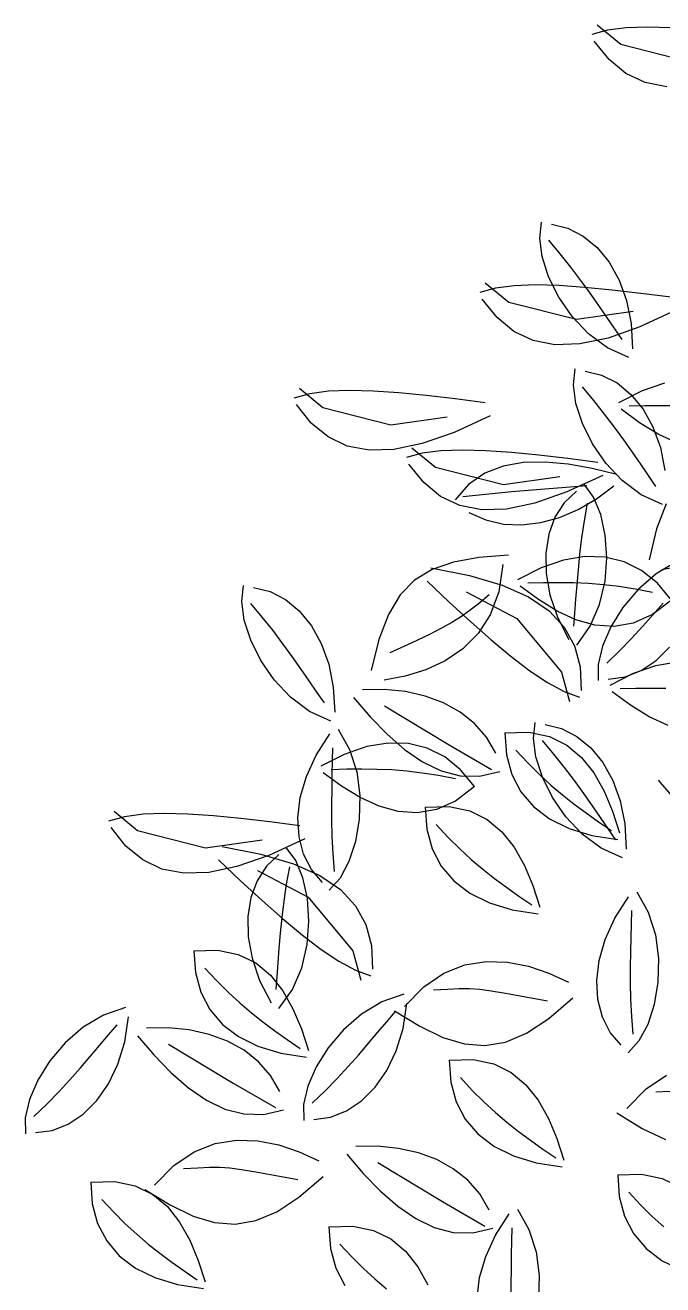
# Model space of a CAD drawing. Header units: millimetres. Extents: x 12377 to 30673, y 89761 to 101952.
# Drawn here: x 26075.7 to 26196.9, y 95154.4 to 95393.7 of the extents above; entities that cross this region are included whole.
import ezdxf

# ---------------------------------------------------------------- set-up
doc = ezdxf.new("R2010")
doc.units = ezdxf.units.MM

# ---------------------------------------------------------------- blocks, each defined once
blk = doc.blocks.new('A$C39D603B2')
for p, q in [((408.5, 2492.22), (399.14, 2489.64)), ((416.33, 2483.84), (402.38, 2495.25)), ((419.57, 2493.67), (408.5, 2492.22)), ((432.19, 2494.14), (419.57, 2493.67)), ((446.2, 2493.77), (432.19, 2494.14)), ((409.39, 2474.8), (400.59, 2485.8)), ((456.62, 2473.57), (416.33, 2483.84)), ((419.39, 2466.56), (409.39, 2474.8)), ((430.78, 2461.15), (419.39, 2466.56)), ((443.77, 2458.64), (430.78, 2461.15)), ((368.19, 2368.87), (369.28, 2378.36)), ((375.13, 2377.06), (384.93, 2374.71)), ((384.93, 2374.71), (394.06, 2370.04)), ((369.67, 2357.82), (368.19, 2368.87)), ((373.33, 2367.61), (380.17, 2359.49)), ((394.06, 2370.04), (402.31, 2363.24)), ((373.5, 2345.92), (369.67, 2357.82)), ((380.17, 2359.49), (386.51, 2351.53)), ((402.31, 2363.24), (409.49, 2354.47)), ((386.51, 2351.53), (392.4, 2343.74)), ((409.49, 2354.47), (415.38, 2343.9)), ((349.79, 2330.69), (335.85, 2342.11)), ((365.66, 2341), (353.04, 2340.53)), ((379.67, 2340.63), (365.66, 2341)), ((379.49, 2333.84), (373.5, 2345.92)), ((392.4, 2343.74), (397.9, 2336.17)), ((415.38, 2343.9), (419.79, 2331.7)), ((341.96, 2339.07), (332.61, 2336.5)), ((353.04, 2340.53), (341.96, 2339.07)), ((387.44, 2322.3), (379.49, 2333.84)), ((394.89, 2339.57), (379.67, 2340.63)), ((411.16, 2337.97), (394.89, 2339.57)), ((397.9, 2336.17), (403.06, 2328.84)), ((428.31, 2335.95), (411.16, 2337.97)), ((446.18, 2333.67), (428.31, 2335.95)), ((342.86, 2321.66), (334.05, 2332.66)), ((390.09, 2320.43), (349.79, 2330.69)), ((403.06, 2328.84), (407.92, 2321.79)), ((419.79, 2331.7), (422.52, 2318.04)), ((352.85, 2313.42), (342.86, 2321.66)), ((397.15, 2311.99), (387.44, 2322.3)), ((423.66, 2325.18), (390.09, 2320.43)), ((407.92, 2321.79), (412.55, 2315.03)), ((449.07, 2325.98), (427.73, 2316.13)), ((364.25, 2308.01), (352.85, 2313.42)), ((408.42, 2303.61), (397.15, 2311.99)), ((427.73, 2316.13), (408.78, 2309.49)), ((412.55, 2315.03), (416.99, 2308.6)), ((422.52, 2318.04), (423.35, 2303.1)), ((377.24, 2305.5), (364.25, 2308.01)), ((392.01, 2305.96), (377.24, 2305.5)), ((408.78, 2309.49), (392.01, 2305.96)), ((421.05, 2297.84), (408.42, 2303.61)), ((388.24, 2281.69), (389.32, 2291.19)), ((395.17, 2289.88), (404.98, 2287.53)), ((389.71, 2270.65), (388.24, 2281.69)), ((404.98, 2287.53), (414.11, 2282.87)), ((414.11, 2282.87), (422.36, 2276.06)), ((442.33, 2282.67), (428.98, 2278.08)), ((231.63, 2276.44), (222.27, 2273.87)), ((239.46, 2268.06), (225.51, 2279.48)), ((242.7, 2277.89), (231.63, 2276.44)), ((255.33, 2278.37), (242.7, 2277.89)), ((269.33, 2278), (255.33, 2278.37)), ((284.55, 2276.94), (269.33, 2278)), ((300.82, 2275.33), (284.55, 2276.94)), ((317.98, 2273.32), (300.82, 2275.33)), ((393.38, 2280.43), (400.21, 2272.31)), ((428.98, 2278.08), (415.08, 2271.03)), ((422.36, 2276.06), (429.53, 2267.29)), ((232.52, 2259.03), (223.72, 2270.03)), ((279.76, 2257.8), (239.46, 2268.06)), ((335.84, 2271.04), (317.98, 2273.32)), ((393.55, 2258.74), (389.71, 2270.65)), ((400.21, 2272.31), (406.55, 2264.35)), ((427.43, 2259.23), (416.53, 2267.18)), ((430.54, 2269.2), (421.22, 2268.95)), ((429.53, 2267.29), (435.43, 2256.72)), ((439.54, 2269.29), (430.54, 2269.2)), ((448.37, 2269.17), (439.54, 2269.29)), ((242.52, 2250.79), (232.52, 2259.03)), ((313.32, 2262.55), (279.76, 2257.8)), ((338.74, 2263.35), (317.4, 2253.5)), ((399.54, 2246.67), (393.55, 2258.74)), ((406.55, 2264.35), (412.45, 2256.57)), ((438.49, 2252.47), (427.43, 2259.23)), ((317.4, 2253.5), (298.45, 2246.85)), ((412.45, 2256.57), (417.94, 2249)), ((435.43, 2256.72), (439.84, 2244.52)), ((449.69, 2247.31), (438.49, 2252.47)), ((253.91, 2245.38), (242.52, 2250.79)), ((266.9, 2242.87), (253.91, 2245.38)), ((298.45, 2246.85), (281.68, 2243.33)), ((306.31, 2232.68), (292.36, 2244.09)), ((407.49, 2235.13), (399.54, 2246.67)), ((417.94, 2249), (423.1, 2241.67)), ((439.84, 2244.52), (442.56, 2230.87)), ((281.68, 2243.33), (266.9, 2242.87)), ((298.48, 2241.06), (289.12, 2238.48)), ((309.55, 2242.51), (298.48, 2241.06)), ((322.18, 2242.98), (309.55, 2242.51)), ((336.18, 2242.61), (322.18, 2242.98)), ((351.4, 2241.56), (336.18, 2242.61)), ((367.67, 2239.95), (351.4, 2241.56)), ((384.83, 2237.93), (367.67, 2239.95)), ((402.69, 2235.65), (384.83, 2237.93)), ((423.1, 2241.67), (427.97, 2234.61)), ((299.37, 2223.64), (290.57, 2234.64)), ((346.61, 2222.41), (306.31, 2232.68)), ((335.55, 2229.21), (325.98, 2222.61)), ((346.43, 2233.44), (335.55, 2229.21)), ((358.45, 2235.57), (346.43, 2233.44)), ((371.4, 2235.88), (358.45, 2235.57)), ((385.1, 2234.63), (371.4, 2235.88)), ((399.37, 2232.09), (385.1, 2234.63)), ((414, 2228.54), (399.37, 2232.09)), ((417.19, 2224.82), (407.49, 2235.13)), ((427.97, 2234.61), (432.6, 2227.85)), ((309.37, 2215.4), (299.37, 2223.64)), ((325.98, 2222.61), (317.92, 2213.39)), ((380.17, 2227.16), (346.61, 2222.41)), ((396.17, 2221.82), (351.49, 2218.14)), ((405.59, 2227.97), (384.25, 2218.12)), ((400.21, 2215.04), (394.51, 2222.7)), ((401.91, 2214.02), (412.28, 2221.74)), ((428.46, 2216.43), (417.19, 2224.82)), ((432.6, 2227.85), (437.04, 2221.42)), ((320.76, 2209.99), (309.37, 2215.4)), ((351.49, 2218.14), (322.61, 2215.16)), ((384.25, 2218.12), (365.3, 2211.47)), ((390.11, 2218.63), (382.81, 2211.67)), ((391.1, 2207.73), (401.91, 2214.02)), ((404.49, 2204.74), (400.21, 2215.04)), ((441.09, 2210.67), (428.46, 2216.43)), ((333.75, 2207.48), (320.76, 2209.99)), ((348.53, 2207.95), (333.75, 2207.48)), ((365.3, 2211.47), (348.53, 2207.95)), ((382.81, 2211.67), (377.26, 2203.06)), ((380.02, 2202.99), (391.1, 2207.73)), ((396.41, 2211.36), (394.57, 2200.91)), ((443.24, 2210.98), (437.61, 2196.18)), ((326.08, 2205.94), (336.13, 2201.45)), ((336.13, 2201.45), (346.71, 2199.01)), ((346.71, 2199.01), (357.66, 2198.52)), ((357.66, 2198.52), (368.81, 2199.88)), ((368.81, 2199.88), (380.02, 2202.99)), ((377.26, 2203.06), (373.54, 2193.03)), ((394.57, 2200.91), (393.1, 2190.84)), ((407.16, 2192.52), (404.49, 2204.74)), ((373.54, 2193.03), (371.75, 2181.84)), ((408.04, 2179.08), (407.16, 2192.52)), ((437.61, 2196.18), (433.11, 2177.82)), ((393.1, 2190.84), (391.91, 2181.15)), ((317.04, 2176.48), (304.44, 2172.14)), ((332.01, 2179.17), (317.04, 2176.48)), ((349.57, 2180.57), (332.01, 2179.17)), ((382.33, 2177.61), (368.98, 2173.02)), ((371.75, 2181.84), (371.96, 2169.74)), ((395.05, 2179.74), (382.33, 2177.61)), ((391.91, 2181.15), (390.96, 2171.84)), ((407.06, 2179.42), (395.05, 2179.74)), ((406.97, 2165.11), (408.04, 2179.08)), ((418.28, 2176.66), (407.06, 2179.42)), ((428.64, 2171.48), (418.28, 2176.66)), ((449.32, 2176.67), (437.28, 2169.45)), ((304.44, 2172.14), (293.95, 2165.75)), ((303.51, 2172.96), (326.57, 2168.45)), ((346.33, 2174.96), (343.88, 2158.8)), ((368.98, 2173.02), (355.07, 2165.97)), ((371.96, 2169.74), (374.28, 2156.98)), ((390.96, 2171.84), (390.18, 2162.91)), ((437.28, 2169.45), (426.59, 2160.15)), ((438.04, 2163.88), (428.64, 2171.48)), ((453.25, 2174.31), (440.7, 2171.91)), ((191.33, 2153.1), (192.41, 2162.59)), ((293.95, 2165.75), (285.32, 2156.94)), ((301.36, 2165.04), (314.5, 2152.73)), ((326.57, 2168.45), (345.83, 2162.74)), ((345.83, 2162.74), (361.48, 2155.78)), ((367.42, 2154.17), (356.52, 2162.13)), ((370.53, 2164.14), (361.21, 2163.9)), ((379.53, 2164.23), (370.53, 2164.14)), ((388.36, 2164.12), (379.53, 2164.23)), ((397.17, 2163.73), (388.36, 2164.12)), ((390.18, 2162.91), (389.52, 2154.37)), ((406.09, 2163.03), (397.17, 2163.73)), ((403.75, 2151.31), (406.97, 2165.11)), ((415.29, 2161.94), (406.09, 2163.03)), ((424.9, 2160.41), (415.29, 2161.94)), ((446.42, 2153.88), (438.04, 2163.88)), ((198.26, 2161.29), (208.06, 2158.93)), ((208.06, 2158.93), (217.19, 2154.27)), ((217.19, 2154.27), (225.45, 2147.47)), ((285.32, 2156.94), (278.32, 2145.33)), ((324.58, 2158.73), (354.57, 2142.93)), ((338.11, 2156.95), (331.56, 2151.57)), ((343.88, 2158.8), (338.86, 2145.2)), ((361.48, 2155.78), (373.74, 2147.5)), ((378.49, 2147.41), (367.42, 2154.17)), ((374.28, 2156.98), (378.78, 2143.8)), ((389.52, 2154.37), (388.91, 2146.2)), ((426.59, 2160.15), (417.54, 2149.45)), ((435.08, 2158.38), (424.9, 2160.41)), ((192.8, 2142.05), (191.33, 2153.1)), ((196.46, 2151.83), (203.3, 2143.72)), ((225.45, 2147.47), (232.62, 2138.7)), ((314.5, 2152.73), (327.23, 2141.05)), ((326.16, 2147.31), (321.22, 2143.76)), ((331.56, 2151.57), (326.16, 2147.31)), ((373.74, 2147.5), (382.8, 2137.86)), ((389.68, 2142.25), (378.49, 2147.41)), ((398.22, 2138.4), (403.75, 2151.31)), ((417.54, 2149.45), (410.38, 2138.03)), ((446.42, 2153.88), (435.08, 2145.27)), ((435.63, 2145.31), (441.49, 2152.09)), ((196.63, 2130.14), (192.8, 2142.05)), ((203.3, 2143.72), (209.64, 2135.75)), ((278.32, 2145.33), (272.69, 2130.54)), ((316.05, 2140.52), (309.96, 2137.17)), ((321.22, 2143.76), (316.05, 2140.52)), ((327.23, 2141.05), (339.47, 2130.22)), ((338.86, 2145.2), (331.64, 2133.97)), ((354.57, 2142.93), (381.23, 2111.01)), ((378.78, 2143.8), (385.57, 2130.46)), ((388.91, 2146.2), (388.3, 2138.41)), ((400.97, 2139.06), (389.68, 2142.25)), ((412.32, 2138.24), (400.97, 2139.06)), ((423.7, 2140.18), (412.32, 2138.24)), ((435.08, 2145.27), (423.7, 2140.18)), ((429.41, 2138.32), (435.63, 2145.31)), ((209.64, 2135.75), (215.53, 2127.97)), ((232.62, 2138.7), (238.51, 2128.13)), ((302.27, 2133.32), (292.28, 2128.57)), ((309.96, 2137.17), (302.27, 2133.32)), ((331.64, 2133.97), (322.6, 2124.89)), ((382.8, 2137.86), (388.86, 2126.8)), ((390.2, 2127.07), (398.22, 2138.4)), ((410.38, 2138.03), (405.39, 2126.56)), ((422.77, 2131.16), (429.41, 2138.32)), ((202.62, 2118.07), (196.63, 2130.14)), ((215.53, 2127.97), (221.03, 2120.4)), ((238.51, 2128.13), (242.92, 2115.93)), ((272.69, 2130.54), (268.19, 2112.18)), ((292.28, 2128.57), (279.3, 2122.5)), ((322.6, 2124.89), (312.12, 2117.78)), ((339.47, 2130.22), (351.19, 2120.45)), ((388.86, 2126.8), (392.14, 2114.27)), ((405.39, 2126.56), (402.83, 2115.71)), ((415.67, 2123.86), (422.77, 2131.16)), ((437.34, 2117.94), (445.35, 2125.96)), ((210.57, 2106.53), (202.62, 2118.07)), ((221.03, 2120.4), (226.19, 2113.07)), ((312.12, 2117.78), (300.58, 2112.44)), ((351.19, 2120.45), (362.33, 2111.95)), ((408.07, 2116.46), (415.67, 2123.86)), ((428.45, 2111.99), (437.34, 2117.94)), ((449.76, 2117), (437.04, 2114.87)), ((226.19, 2113.07), (231.06, 2106.01)), ((242.92, 2115.93), (245.65, 2102.27)), ((300.58, 2112.44), (288.34, 2108.66)), ((362.33, 2111.95), (372.84, 2104.94)), ((381.23, 2111.01), (385.85, 2093.59)), ((392.14, 2114.27), (392.84, 2100.2)), ((402.83, 2115.71), (402.97, 2106.16)), ((423.69, 2110.28), (409.79, 2103.23)), ((418.91, 2108.25), (428.45, 2111.99)), ((437.04, 2114.87), (423.69, 2110.28)), ((220.28, 2096.22), (210.57, 2106.53)), ((231.06, 2106.01), (235.69, 2099.25)), ((245.65, 2102.27), (246.49, 2087.33)), ((288.34, 2108.66), (275.78, 2106.26)), ((372.84, 2104.94), (382.67, 2099.63)), ((408.92, 2106.88), (418.91, 2108.25)), ((231.55, 2087.83), (220.28, 2096.22)), ((235.69, 2099.25), (240.13, 2092.83)), ((257.69, 2096.07), (267.47, 2084.61)), ((275.99, 2100.76), (263.06, 2100.56)), ((288.43, 2099.52), (275.99, 2100.76)), ((300.2, 2096.88), (288.43, 2099.52)), ((311.1, 2092.84), (300.2, 2096.88)), ((382.67, 2099.63), (391.76, 2096.24)), ((422.14, 2091.43), (411.23, 2099.39)), ((425.25, 2101.4), (415.92, 2101.15)), ((434.25, 2101.49), (425.25, 2101.4)), ((443.08, 2101.37), (434.25, 2101.49)), ((244.18, 2082.07), (231.55, 2087.83)), ((276.07, 2091.08), (314.45, 2067.89)), ((320.94, 2087.4), (311.1, 2092.84)), ((329.53, 2080.6), (320.94, 2087.4)), ((433.2, 2084.67), (422.14, 2091.43)), ((267.47, 2084.61), (277.54, 2074.2)), ((336.67, 2072.43), (329.53, 2080.6)), ((364.46, 2071.8), (365.55, 2081.3)), ((371.4, 2079.99), (381.2, 2077.64)), ((444.39, 2079.51), (433.2, 2084.67)), ((235.42, 2061.8), (243.49, 2074.4)), ((248.44, 2077.31), (255.3, 2065.24)), ((277.54, 2074.2), (287.92, 2065.17)), ((342.19, 2062.91), (336.67, 2072.43)), ((347.57, 2075.06), (361.8, 2075.41)), ((347.57, 2075.06), (348.5, 2062.05)), ((361.8, 2075.41), (374, 2072.86)), ((365.94, 2060.75), (364.46, 2071.8)), ((374, 2072.86), (384.36, 2067.77)), ((381.2, 2077.64), (390.33, 2072.97)), ((390.33, 2072.97), (398.58, 2066.17)), ((245.26, 2058.41), (245.42, 2066.22)), ((265.47, 2066.89), (252.12, 2062.31)), ((255.3, 2065.24), (259.52, 2051.85)), ((278.19, 2069.02), (265.47, 2066.89)), ((290.2, 2068.7), (278.19, 2069.02)), ((287.92, 2065.17), (298.6, 2057.84)), ((301.42, 2065.94), (290.2, 2068.7)), ((311.78, 2060.76), (301.42, 2065.94)), ((314.45, 2067.89), (339.61, 2053.4)), ((354.12, 2064.77), (361.19, 2057.17)), ((369.6, 2070.54), (376.44, 2062.42)), ((384.36, 2067.77), (393.08, 2060.46)), ((398.58, 2066.17), (405.76, 2057.4)), ((229.63, 2049.13), (235.42, 2061.8)), ((252.12, 2062.31), (238.21, 2055.25)), ((245.05, 2050.22), (245.26, 2058.41)), ((298.6, 2057.84), (309.59, 2052.53)), ((321.18, 2053.16), (311.78, 2060.76)), ((348.5, 2062.05), (351.68, 2050.39)), ((361.19, 2057.17), (368.08, 2050.3)), ((369.77, 2048.85), (365.94, 2060.75)), ((376.44, 2062.42), (382.78, 2054.46)), ((393.08, 2060.46), (400.37, 2051.27)), ((405.76, 2057.4), (411.65, 2046.83)), ((250.56, 2043.45), (239.66, 2051.41)), ((253.67, 2053.42), (244.35, 2053.18)), ((244.87, 2041.65), (245.05, 2050.22)), ((262.67, 2053.52), (253.67, 2053.42)), ((259.52, 2051.85), (261.36, 2037.8)), ((271.5, 2053.4), (262.67, 2053.52)), ((280.31, 2053.02), (271.5, 2053.4)), ((289.23, 2052.31), (280.31, 2053.02)), ((298.43, 2051.22), (289.23, 2052.31)), ((308.04, 2049.69), (298.43, 2051.22)), ((318.22, 2047.67), (308.04, 2049.69)), ((309.59, 2052.53), (320.89, 2049.59)), ((320.89, 2049.59), (332.51, 2049.33)), ((329.56, 2043.17), (321.18, 2053.16)), ((332.51, 2049.33), (344.44, 2052.08)), ((351.68, 2050.39), (357.03, 2040.12)), ((368.08, 2050.3), (374.9, 2044.04)), ((382.78, 2054.46), (388.67, 2046.68)), ((400.37, 2051.27), (406.42, 2040.53)), ((226.06, 2036.66), (229.63, 2049.13)), ((261.63, 2036.7), (250.56, 2043.45)), ((329.56, 2043.17), (318.22, 2034.55)), ((375.76, 2036.77), (369.77, 2048.85)), ((374.9, 2044.04), (381.72, 2038.24)), ((388.67, 2046.68), (394.17, 2039.1)), ((411.65, 2046.83), (416.06, 2034.63)), ((438.63, 2046.92), (448.41, 2035.47)), ((224.65, 2024.64), (226.06, 2036.66)), ((244.76, 2032.68), (244.87, 2041.65)), ((261.36, 2037.8), (261.04, 2023.79)), ((272.82, 2031.53), (261.63, 2036.7)), ((318.22, 2034.55), (306.84, 2029.47)), ((357.03, 2040.12), (364.52, 2031.32)), ((383.71, 2025.24), (375.76, 2036.77)), ((381.72, 2038.24), (388.63, 2032.77)), ((394.17, 2039.1), (399.33, 2031.77)), ((406.42, 2040.53), (411.43, 2028.57)), ((416.06, 2034.63), (418.79, 2020.97)), ((129.44, 2016.9), (115.5, 2028.32)), ((145.31, 2027.21), (132.69, 2026.73)), ((159.32, 2026.84), (145.31, 2027.21)), ((244.78, 2023.33), (244.76, 2032.68)), ((284.11, 2028.35), (272.82, 2031.53)), ((295.46, 2027.53), (284.11, 2028.35)), ((306.84, 2029.47), (295.46, 2027.53)), ((300.25, 2030.91), (314.48, 2031.25)), ((300.25, 2030.91), (301.18, 2017.9)), ((314.48, 2031.25), (326.68, 2028.71)), ((326.68, 2028.71), (337.04, 2023.62)), ((364.52, 2031.32), (374.07, 2024.02)), ((388.63, 2032.77), (395.72, 2027.51)), ((395.72, 2027.51), (403.07, 2022.31)), ((399.33, 2031.77), (404.19, 2024.72)), ((411.43, 2028.57), (415.61, 2015.74)), ((121.61, 2025.28), (112.25, 2022.71)), ((132.69, 2026.73), (121.61, 2025.28)), ((174.54, 2025.78), (159.32, 2026.84)), ((190.81, 2024.17), (174.54, 2025.78)), ((207.96, 2022.16), (190.81, 2024.17)), ((225.83, 2019.88), (207.96, 2022.16)), ((225.33, 2013.33), (224.65, 2024.64)), ((245, 2013.57), (244.78, 2023.33)), ((261.04, 2023.79), (258.83, 2010.5)), ((306.8, 2020.62), (313.87, 2013.02)), ((337.04, 2023.62), (345.77, 2016.31)), ((374.07, 2024.02), (385.62, 2018.3)), ((393.42, 2014.93), (383.71, 2025.24)), ((403.07, 2022.31), (410.77, 2017.05)), ((404.19, 2024.72), (408.82, 2017.96)), ((418.79, 2020.97), (419.62, 2006.03)), ((122.5, 2007.87), (113.7, 2018.87)), ((169.74, 2006.64), (129.44, 2016.9)), ((228.72, 2012.19), (207.38, 2002.34)), ((228.04, 2002.98), (225.33, 2013.33)), ((245.48, 2003.4), (245, 2013.57)), ((301.18, 2017.9), (304.36, 2006.23)), ((313.87, 2013.02), (320.77, 2006.15)), ((345.77, 2016.31), (353.05, 2007.12)), ((385.62, 2018.3), (399.13, 2014.2)), ((404.69, 2006.54), (393.42, 2014.93)), ((399.13, 2014.2), (414.54, 2011.78)), ((408.82, 2017.96), (413.26, 2011.53)), ((132.5, 1999.63), (122.5, 2007.87)), ((203.31, 2011.39), (169.74, 2006.64)), ((179.61, 2007.52), (202.67, 2003.01)), ((223.35, 1999.26), (217.64, 2006.93)), ((258.83, 2010.5), (254.96, 1998.6)), ((304.36, 2006.23), (309.72, 1995.97)), ((320.77, 2006.15), (327.58, 1999.88)), ((353.05, 2007.12), (359.1, 1996.38)), ((417.32, 2000.77), (404.69, 2006.54)), ((143.9, 1994.22), (132.5, 1999.63)), ((177.46, 1999.6), (190.6, 1987.28)), ((207.38, 2002.34), (188.43, 1995.69)), ((202.67, 2003.01), (221.93, 1997.3)), ((213.24, 2002.86), (205.94, 1995.9)), ((221.93, 1997.3), (237.58, 1990.34)), ((227.62, 1988.97), (223.35, 1999.26)), ((232.71, 1993.86), (228.04, 2002.98)), ((246.27, 1992.82), (245.48, 2003.4)), ((254.96, 1998.6), (249.69, 1988.79)), ((327.58, 1999.88), (334.4, 1994.08)), ((156.88, 1991.71), (143.9, 1994.22)), ((171.66, 1992.17), (156.88, 1991.71)), ((188.43, 1995.69), (171.66, 1992.17)), ((205.94, 1995.9), (200.39, 1987.28)), ((200.68, 1993.29), (230.67, 1977.48)), ((219.54, 1995.59), (217.71, 1985.14)), ((239.28, 1986.21), (232.71, 1993.86)), ((237.58, 1990.34), (249.84, 1982.06)), ((309.72, 1995.97), (317.2, 1987.16)), ((334.4, 1994.08), (341.32, 1988.62)), ((359.1, 1996.38), (364.12, 1984.42)), ((190.6, 1987.28), (203.33, 1975.61)), ((200.39, 1987.28), (196.68, 1977.25)), ((217.71, 1985.14), (216.23, 1975.07)), ((230.29, 1976.75), (227.62, 1988.97)), ((249.69, 1988.79), (243.25, 1981.72)), ((249.84, 1982.06), (258.9, 1972.42)), ((317.2, 1987.16), (326.75, 1979.87)), ((341.32, 1988.62), (348.41, 1983.35)), ((348.41, 1983.35), (355.76, 1978.16)), ((364.12, 1984.42), (368.29, 1971.58)), ((196.68, 1977.25), (194.88, 1966.07)), ((203.33, 1975.61), (215.57, 1964.77)), ((216.23, 1975.07), (215.04, 1965.38)), ((231.18, 1963.3), (230.29, 1976.75)), ((230.67, 1977.48), (257.33, 1945.57)), ((326.75, 1979.87), (338.31, 1974.15)), ((355.76, 1978.16), (363.46, 1972.9)), ((412.8, 1965.12), (420.87, 1977.72)), ((425.82, 1980.63), (432.68, 1968.56)), ((258.9, 1972.42), (264.96, 1961.36)), ((338.31, 1974.15), (351.82, 1970.04)), ((351.82, 1970.04), (367.22, 1967.62)), ((422.64, 1961.73), (422.8, 1969.54)), ((432.68, 1968.56), (436.9, 1955.17)), ((194.88, 1966.07), (195.09, 1953.97)), ((215.04, 1965.38), (214.09, 1956.07)), ((215.57, 1964.77), (227.29, 1955)), ((230.1, 1949.33), (231.18, 1963.3)), ((264.96, 1961.36), (268.24, 1948.83)), ((407.01, 1952.45), (412.8, 1965.12)), ((422.44, 1953.54), (422.64, 1961.73)), ((195.09, 1953.97), (197.41, 1941.2)), ((214.09, 1956.07), (213.31, 1947.14)), ((227.29, 1955), (238.43, 1946.51)), ((403.44, 1939.98), (407.01, 1952.45)), ((422.25, 1944.97), (422.44, 1953.54)), ((436.9, 1955.17), (438.74, 1941.12)), ((162.82, 1945.71), (177.06, 1946.06)), ((162.82, 1945.71), (163.75, 1932.7)), ((177.06, 1946.06), (189.25, 1943.52)), ((213.31, 1947.14), (212.65, 1938.59)), ((226.89, 1935.54), (230.1, 1949.33)), ((238.43, 1946.51), (248.94, 1939.5)), ((257.33, 1945.57), (261.95, 1928.15)), ((268.24, 1948.83), (268.94, 1934.76)), ((422.14, 1936.01), (422.25, 1944.97)), ((189.25, 1943.52), (199.61, 1938.43)), ((197.41, 1941.2), (201.91, 1928.02)), ((199.61, 1938.43), (208.34, 1931.12)), ((212.65, 1938.59), (212.04, 1930.42)), ((248.94, 1939.5), (258.77, 1934.19)), ((311.34, 1932.35), (323.77, 1937.23)), ((323.77, 1937.23), (336.41, 1939.3)), ((336.41, 1939.3), (349.07, 1938.93)), ((349.07, 1938.93), (361.55, 1936.5)), ((402.03, 1927.96), (403.44, 1939.98)), ((438.74, 1941.12), (438.42, 1927.12)), ((163.75, 1932.7), (166.93, 1921.04)), ((169.38, 1935.43), (176.44, 1927.83)), ((208.34, 1931.12), (215.62, 1921.92)), ((212.04, 1930.42), (211.43, 1922.63)), ((221.36, 1922.63), (226.89, 1935.54)), ((258.77, 1934.19), (267.86, 1930.8)), ((299.3, 1924.27), (311.34, 1932.35)), ((361.55, 1936.5), (373.69, 1932.39)), ((373.69, 1932.39), (385.27, 1926.98)), ((422.16, 1926.65), (422.14, 1936.01)), ((176.44, 1927.83), (183.34, 1920.96)), ((201.91, 1928.02), (208.7, 1914.68)), ((213.33, 1911.3), (221.36, 1922.63)), ((287.86, 1912.6), (299.3, 1924.27)), ((305.06, 1922.39), (313.52, 1922.91)), ((313.52, 1922.91), (320.39, 1923.2)), ((320.39, 1923.2), (326.48, 1923.19)), ((326.48, 1923.19), (332.57, 1922.79)), ((332.57, 1922.79), (339.47, 1921.94)), ((402.71, 1916.65), (402.03, 1927.96)), ((422.38, 1916.89), (422.16, 1926.65)), ((438.42, 1927.12), (436.21, 1913.82)), ((166.93, 1921.04), (172.29, 1910.78)), ((183.34, 1920.96), (190.15, 1914.69)), ((190.15, 1914.69), (196.98, 1908.89)), ((215.62, 1921.92), (221.67, 1911.18)), ((274.43, 1915.32), (262.39, 1908.1)), ((287.57, 1919.81), (274.43, 1915.32)), ((339.47, 1921.94), (347.96, 1920.55)), ((347.96, 1920.55), (358.84, 1918.56)), ((358.84, 1918.56), (372.9, 1915.88)), ((373.56, 1905.5), (387.96, 1917.75)), ((405.42, 1906.3), (402.71, 1916.65)), ((422.86, 1906.72), (422.38, 1916.89)), ((109.18, 1907.46), (97.13, 1900.23)), ((122.31, 1911.95), (109.18, 1907.46)), ((172.29, 1910.78), (179.77, 1901.97)), ((196.98, 1908.89), (203.89, 1903.43)), ((221.67, 1911.18), (226.69, 1899.23)), ((262.39, 1908.1), (251.71, 1898.8)), ((277.42, 1903.55), (282.47, 1909.51)), ((281.94, 1909.96), (297, 1900.81)), ((287.03, 1899.56), (289.35, 1914.35)), ((436.21, 1913.82), (432.35, 1901.93)), ((97.13, 1900.23), (86.45, 1890.93)), ((112.16, 1895.69), (117.22, 1901.64)), ((121.78, 1891.7), (124.09, 1906.49)), ((147.67, 1899.93), (134.75, 1899.74)), ((160.11, 1898.7), (147.67, 1899.93)), ((179.77, 1901.97), (189.32, 1894.68)), ((203.89, 1903.43), (210.98, 1898.16)), ((272.14, 1897.29), (277.42, 1903.55)), ((297, 1900.81), (310.7, 1894.22)), ((360.33, 1896.8), (373.56, 1905.5)), ((410.09, 1897.18), (405.42, 1906.3)), ((423.65, 1896.14), (422.86, 1906.72)), ((432.35, 1901.93), (427.07, 1892.11)), ((106.89, 1889.42), (112.16, 1895.69)), ((129.37, 1895.24), (139.15, 1883.79)), ((171.88, 1896.05), (160.11, 1898.7)), ((182.78, 1892.01), (171.88, 1896.05)), ((189.32, 1894.68), (200.88, 1888.95)), ((210.98, 1898.16), (218.33, 1892.97)), ((218.33, 1892.97), (226.03, 1887.71)), ((226.69, 1899.23), (230.86, 1886.39)), ((251.71, 1898.8), (242.65, 1888.1)), ((266.6, 1890.74), (272.14, 1897.29)), ((282.97, 1886.24), (287.03, 1899.56)), ((310.7, 1894.22), (323.47, 1890.36)), ((347.86, 1891.49), (360.33, 1896.8)), ((416.66, 1889.53), (410.09, 1897.18)), ((86.45, 1890.93), (77.4, 1880.24)), ((101.34, 1882.88), (106.89, 1889.42)), ((117.71, 1878.38), (121.78, 1891.7)), ((147.75, 1890.25), (186.13, 1867.06)), ((192.62, 1886.58), (182.78, 1892.01)), ((201.21, 1879.77), (192.62, 1886.58)), ((200.88, 1888.95), (214.39, 1884.85)), ((214.39, 1884.85), (229.79, 1882.43)), ((242.65, 1888.1), (235.5, 1876.68)), ((260.74, 1883.96), (266.6, 1890.74)), ((277.37, 1874.54), (282.97, 1886.24)), ((323.47, 1890.36), (335.71, 1889.4)), ((335.71, 1889.4), (347.86, 1891.49)), ((427.07, 1892.11), (420.63, 1885.05)), ((77.4, 1880.24), (70.24, 1868.82)), ((95.48, 1876.1), (101.34, 1882.88)), ((112.12, 1866.68), (117.71, 1878.38)), ((139.15, 1883.79), (149.23, 1873.38)), ((208.36, 1871.6), (201.21, 1879.77)), ((254.52, 1876.97), (260.74, 1883.96)), ((314.51, 1880.69), (328.75, 1881.03)), ((314.51, 1880.69), (315.45, 1867.68)), ((328.75, 1881.03), (340.95, 1878.49)), ((340.95, 1878.49), (351.31, 1873.4)), ((89.26, 1869.11), (95.48, 1876.1)), ((149.23, 1873.38), (159.6, 1864.34)), ((213.87, 1862.08), (208.36, 1871.6)), ((235.5, 1876.68), (230.51, 1865.21)), ((240.79, 1862.51), (247.88, 1869.81)), ((247.88, 1869.81), (254.52, 1876.97)), ((270.46, 1864.61), (277.37, 1874.54)), ((321.07, 1870.4), (328.13, 1862.8)), ((351.31, 1873.4), (360.03, 1866.09)), ((431.43, 1863.7), (443.46, 1871.79)), ((70.24, 1868.82), (65.25, 1857.35)), ((82.63, 1861.95), (89.26, 1869.11)), ((105.2, 1856.74), (112.12, 1866.68)), ((159.6, 1864.34), (170.28, 1857.01)), ((186.13, 1867.06), (211.29, 1852.57)), ((230.51, 1865.21), (227.94, 1854.36)), ((233.18, 1855.11), (240.79, 1862.51)), ((262.45, 1856.59), (270.46, 1864.61)), ((315.45, 1867.68), (318.62, 1856.01)), ((328.13, 1862.8), (335.03, 1855.93)), ((360.03, 1866.09), (367.32, 1856.9)), ((419.98, 1852.04), (431.43, 1863.7)), ((437.19, 1861.83), (445.64, 1862.35)), ((65.25, 1857.35), (62.69, 1846.5)), ((75.53, 1854.65), (82.63, 1861.95)), ((97.2, 1848.72), (105.2, 1856.74)), ((170.28, 1857.01), (181.27, 1851.71)), ((253.57, 1850.64), (262.45, 1856.59)), ((318.62, 1856.01), (323.98, 1845.75)), ((335.03, 1855.93), (341.85, 1849.67)), ((367.32, 1856.9), (373.37, 1846.16)), ((67.92, 1847.25), (75.53, 1854.65)), ((88.31, 1842.77), (97.2, 1848.72)), ((181.27, 1851.71), (192.57, 1848.76)), ((192.57, 1848.76), (204.19, 1848.5)), ((204.19, 1848.5), (216.13, 1851.26)), ((227.94, 1854.36), (228.08, 1844.81)), ((244.02, 1846.9), (253.57, 1850.64)), ((341.85, 1849.67), (348.67, 1843.87)), ((414.07, 1849.39), (429.13, 1840.24)), ((62.69, 1846.5), (62.83, 1836.95)), ((78.76, 1839.04), (88.31, 1842.77)), ((234.03, 1845.53), (244.02, 1846.9)), ((323.98, 1845.75), (331.46, 1836.95)), ((348.67, 1843.87), (355.58, 1838.4)), ((373.37, 1846.16), (378.38, 1834.2)), ((429.13, 1840.24), (442.83, 1833.66)), ((68.78, 1837.67), (78.76, 1839.04)), ((175.47, 1831.17), (188.11, 1833.23)), ((188.11, 1833.23), (200.77, 1832.86)), ((200.77, 1832.86), (213.26, 1830.43)), ((331.46, 1836.95), (341.01, 1829.65)), ((355.58, 1838.4), (362.67, 1833.14)), ((362.67, 1833.14), (370.02, 1827.94)), ((378.38, 1834.2), (382.56, 1821.37)), ((151.01, 1818.2), (163.04, 1826.28)), ((163.04, 1826.28), (175.47, 1831.17)), ((213.26, 1830.43), (225.39, 1826.32)), ((225.39, 1826.32), (236.98, 1820.92)), ((271.95, 1829.59), (259.02, 1829.4)), ((284.39, 1828.36), (271.95, 1829.59)), ((296.15, 1825.71), (284.39, 1828.36)), ((307.05, 1821.67), (296.15, 1825.71)), ((341.01, 1829.65), (352.57, 1823.93)), ((370.02, 1827.94), (377.72, 1822.68)), ((139.56, 1806.54), (151.01, 1818.2)), ((253.64, 1824.9), (263.42, 1813.45)), ((272.03, 1819.91), (310.41, 1796.72)), ((316.89, 1816.24), (307.05, 1821.67)), ((352.57, 1823.93), (366.08, 1819.83)), ((366.08, 1819.83), (381.48, 1817.4)), ((156.77, 1816.33), (165.23, 1816.85)), ((165.23, 1816.85), (172.1, 1817.14)), ((172.1, 1817.14), (178.19, 1817.12)), ((178.19, 1817.12), (184.28, 1816.73)), ((184.28, 1816.73), (191.17, 1815.88)), ((191.17, 1815.88), (199.66, 1814.49)), ((199.66, 1814.49), (210.54, 1812.5)), ((210.54, 1812.5), (224.61, 1809.81)), ((225.27, 1799.43), (239.66, 1811.68)), ((263.42, 1813.45), (273.5, 1803.04)), ((325.48, 1809.43), (316.89, 1816.24)), ((414.49, 1812.69), (428.72, 1813.04)), ((414.49, 1812.69), (415.42, 1799.68)), ((428.72, 1813.04), (440.92, 1810.5)), ((440.92, 1810.5), (451.28, 1805.41)), ((101.61, 1808.34), (115.85, 1808.69)), ((101.61, 1808.34), (102.54, 1795.33)), ((115.85, 1808.69), (128.04, 1806.15)), ((128.04, 1806.15), (138.4, 1801.05)), ((133.65, 1803.89), (148.71, 1794.74)), ((273.5, 1803.04), (283.88, 1794)), ((332.63, 1801.26), (325.48, 1809.43)), ((102.54, 1795.33), (105.72, 1783.67)), ((108.17, 1798.05), (115.23, 1790.45)), ((138.4, 1801.05), (147.13, 1793.74)), ((212.04, 1790.73), (225.27, 1799.43)), ((310.41, 1796.72), (335.56, 1782.23)), ((338.15, 1791.74), (332.63, 1801.26)), ((415.42, 1799.68), (418.6, 1788.02)), ((421.04, 1802.4), (428.11, 1794.8)), ((115.23, 1790.45), (122.13, 1783.58)), ((147.13, 1793.74), (154.41, 1784.55)), ((148.71, 1794.74), (162.41, 1788.16)), ((162.41, 1788.16), (175.17, 1784.3)), ((199.57, 1785.42), (212.04, 1790.73)), ((283.88, 1794), (294.56, 1786.67)), ((341.9, 1776.77), (349.97, 1789.38)), ((354.92, 1792.29), (361.78, 1780.22)), ((418.6, 1788.02), (423.96, 1777.76)), ((428.11, 1794.8), (435, 1787.94)), ((435, 1787.94), (441.82, 1781.67)), ((105.72, 1783.67), (111.08, 1773.4)), ((122.13, 1783.58), (128.94, 1777.32)), ((154.41, 1784.55), (160.46, 1773.81)), ((175.17, 1784.3), (187.42, 1783.33)), ((187.42, 1783.33), (199.57, 1785.42)), ((242.99, 1781.85), (257.23, 1782.2)), ((242.99, 1781.85), (243.92, 1768.84)), ((257.23, 1782.2), (269.42, 1779.66)), ((294.56, 1786.67), (305.55, 1781.36)), ((305.55, 1781.36), (316.85, 1778.42)), ((328.46, 1778.16), (340.4, 1780.92)), ((351.74, 1773.38), (351.9, 1781.19)), ((361.78, 1780.22), (366, 1766.82)), ((111.08, 1773.4), (118.56, 1764.6)), ((128.94, 1777.32), (135.76, 1771.52)), ((160.46, 1773.81), (165.48, 1761.85)), ((269.42, 1779.66), (279.78, 1774.56)), ((279.78, 1774.56), (288.51, 1767.25)), ((316.85, 1778.42), (328.46, 1778.16)), ((336.11, 1764.11), (341.9, 1776.77)), ((351.54, 1765.19), (351.74, 1773.38)), ((423.96, 1777.76), (431.44, 1768.95)), ((135.76, 1771.52), (142.68, 1766.05)), ((142.68, 1766.05), (149.77, 1760.79)), ((243.92, 1768.84), (247.1, 1757.18)), ((249.55, 1771.56), (256.61, 1763.96)), ((288.51, 1767.25), (295.79, 1758.06)), ((351.35, 1756.62), (351.54, 1765.19)), ((366, 1766.82), (367.84, 1752.78)), ((431.44, 1768.95), (440.99, 1761.66)), ((118.56, 1764.6), (128.11, 1757.3)), ((149.77, 1760.79), (157.12, 1755.59)), ((165.48, 1761.85), (169.65, 1749.02)), ((256.61, 1763.96), (263.51, 1757.09)), ((295.79, 1758.06), (301.84, 1747.32)), ((332.54, 1751.64), (336.11, 1764.11)), ((440.99, 1761.66), (452.55, 1755.93)), ((128.11, 1757.3), (139.67, 1751.58)), ((139.67, 1751.58), (153.18, 1747.48)), ((157.12, 1755.59), (164.82, 1750.33)), ((247.1, 1757.18), (252.46, 1746.91)), ((263.51, 1757.09), (270.32, 1750.83)), ((270.32, 1750.83), (277.14, 1745.03)), ((331.13, 1739.62), (332.54, 1751.64)), ((351.24, 1747.66), (351.35, 1756.62)), ((367.84, 1752.78), (367.53, 1738.77)), ((153.18, 1747.48), (168.58, 1745.06)), ((351.26, 1738.3), (351.24, 1747.66))]:
    blk.add_line(p, q)

msp = doc.modelspace()

# ---------------------------------------------------------------- block references
at = {"xscale": 0.3200000000000001, "yscale": 0.3200000000000001, "zscale": 0.3200000000000001}
msp.add_blockref('A$C39D603B2', (26055.68, 94595.21), dxfattribs=at)

doc.saveas('drawing.dxf')
